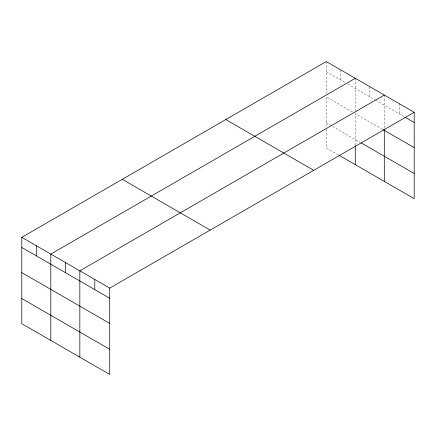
<?xml version="1.0" encoding="UTF-8"?>
<svg xmlns="http://www.w3.org/2000/svg" width="436" height="436" viewBox="0 0 436 436"><rect width="100%" height="100%" fill="white"/><g stroke="black" fill="none" stroke-linecap="round" stroke-linejoin="round"><path stroke-width="0.33" stroke-dasharray="2.18 1.64" d="M326.27 71.7L345.421 82.753M347.743 84.094L375.02 99.844M375.598 100.176L404.428 116.821M352.386 111.921L326.27 96.847L326.27 127.514M382.563 129.345L355.286 113.6L355.286 144.943M326.27 122.756L332.074 126.102M332.652 126.44L359.929 142.185M338.456 154.938L326.27 147.902L326.27 128.189M399.251 103.686L399.251 113.834M384.301 95.053L384.301 128.315M369.793 86.677L369.793 96.83M355.286 78.3L355.286 112.237M340.778 69.924L340.778 80.077M326.27 61.547L326.27 93.446"/><path stroke-width="0.65" d="M21.8 237.331L109.73 288.098L109.73 374.453L21.8 323.686L21.8 237.331L326.27 61.547L414.2 112.314L414.2 198.669L339.034 155.27M355.286 78.3L50.816 254.084L50.816 340.44M384.301 95.053L79.837 270.838L79.837 357.193M109.73 288.098L414.2 112.314M405 117.153L414.2 122.467M383.14 129.683L414.2 147.613M361.09 142.855L414.2 173.523M225.794 119.557L313.724 170.323M122.276 179.321L210.207 230.088M21.8 247.479L109.73 298.246M21.8 272.631L109.73 323.398M21.8 298.54L109.73 349.307M384.301 128.991L384.301 181.409M355.286 145.624L355.286 164.655M94.781 279.471L94.781 289.618M65.324 262.461L65.324 272.609M36.308 245.708L36.308 255.856"/></g></svg>
